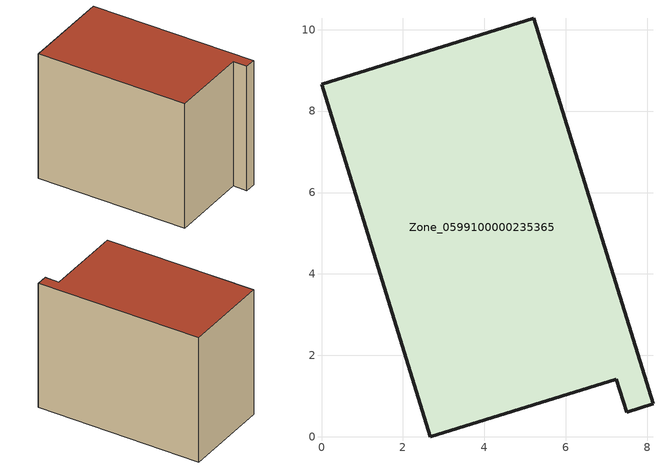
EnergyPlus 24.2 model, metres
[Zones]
Zone_0599100000235365
 floor ground (C_G): 0,8.66 5.21,10.28 8.14,0.81 7.5,0.61 7.24,1.42 2.67,0 z0
 wall outside (C_F): 5.21,10.28 0,8.66 2.67,0 7.24,1.42 7.5,0.61 8.14,0.81 5.21,10.28 z0:7.75
 roof outside (C_R): 8.14,0.81 5.21,10.28 0,8.66 2.67,0 7.24,1.42 7.5,0.61 z7.75
[BUILDING]
Pand.0599100000235365: North Axis=0; Terrain=City; Loads Convergence Tolerance Value=0.04; Temperature Convergence Tolerance Value=0.4; Solar Distribution=FullExterior; Maximum Number of Warmup Days=25; Minimum Number of Warmup Days=1
[Site:Location]
Rotterdam.The.Hague.AP_ZH_NLD Design_Conditions: Latitude=51.96; Longitude=4.45; Time Zone=1; Elevation=-4.5
[SITE:GROUNDTEMPERATURE:BUILDINGSURFACE]
18, 18, 18, 18, 18, 18, 18, 18, 18, 18, 18, 18
[MATERIAL] Thermal Absorptance=0.9; Solar Absorptance=0.7; Visible Absorptance=0.7
Name | Roughness | Thickness | Conductivity | Density | Specific Heat
G.TI.1975-1991 | MediumSmooth | 0.15 | 0.288461 | 540 | 1210
F.TI.1975-1991 | Rough | 0.3 | 0.230769 | 1920 | 840
R.TI.1975-1991 | MediumRough | 0.2 | 0.153846 | 1500 | 1000
[CONSTRUCTION]
C_G: G.TI.1975-1991
C_F: F.TI.1975-1991
C_R: R.TI.1975-1991
[ZONE]
Zone_0599100000235365: Type=1; Multiplier=1; Ceiling Height=Autocalculate; Volume=Autocalculate; Floor Area=autocalculate; Part of Total Floor Area=Yes
[ZONEINFILTRATION:DESIGNFLOWRATE]
Infil_Zone_0599100000235365: Zone or ZoneList or Space or SpaceList=Zone_0599100000235365; Schedule=AlwaysOn; Design Flow Rate Calculation Method=Flow/Area; Flow Rate per Floor Area=0.003; Constant Term Coefficient=1; Temperature Term Coefficient=0; Velocity Term Coefficient=0; Velocity Squared Term Coefficient=0
[HVACTEMPLATE:ZONE:IDEALLOADSAIRSYSTEM]
Zone_0599100000235365: Maximum Heating Supply Air Temperature=50; Minimum Cooling Supply Air Temperature=13; Maximum Heating Supply Air Humidity Ratio=0.0156; Minimum Cooling Supply Air Humidity Ratio=0.0077; Heating Limit=NoLimit; Cooling Limit=NoLimit; Dehumidification Control Type=ConstantSensibleHeatRatio; Cooling Sensible Heat Ratio=0.7; Dehumidification Setpoint=60; Humidification Control Type=None; Humidification Setpoint=30; Outdoor Air Method=None; Outdoor Air Flow Rate per Person=0.00944; Outdoor Air Flow Rate per Zone Floor Area=0; Outdoor Air Flow Rate per Zone=0; Demand Controlled Ventilation Type=None; Outdoor Air Economizer Type=NoEconomizer; Heat Recovery Type=None; Sensible Heat Recovery Effectiveness=0.7; Latent Heat Recovery Effectiveness=0.65
[ZONECONTROL:THERMOSTAT]
ThermostatControl_Zone_0599100000235365: Zone or ZoneList=Zone_0599100000235365; Control Type Schedule=DualSetpointControlType; Control 1=Thermostat_Zone_0599100000235365; Temperature Difference Between Cutout And Setpoint=0
[THERMOSTATSETPOINT:DUALSETPOINT]
Thermostat_Zone_0599100000235365: Heating Setpoint Temperature Schedule=HeatingSetpoint_Zone_0599100000235365; Cooling Setpoint Temperature Schedule=CoolingSetpoint_Zone_0599100000235365
[SCHEDULE:COMPACT]
HeatingSetpoint_Zone_0599100000235365: Through: 12/31, For: AllDays, Until: 24:00, 21
CoolingSetpoint_Zone_0599100000235365: Through: 12/31, For: AllDays, Until: 24:00, 24
DualSetpointControlType: Through: 12/31, For: AllDays, Until: 24:00, 4
AlwaysOn: Through: 12/31, For: AllDays, Until: 24:00, 1
